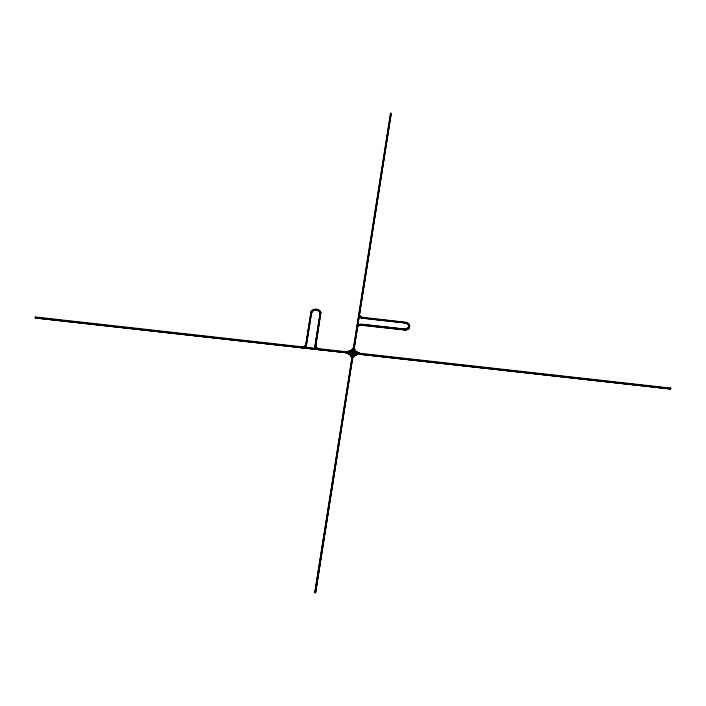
<?xml version="1.0" encoding="UTF-8"?>
<svg xmlns="http://www.w3.org/2000/svg" width="706" height="706" viewBox="0 0 706 706"><rect width="100%" height="100%" fill="white"/><g stroke="black" fill="none" stroke-linecap="round" stroke-linejoin="round"><path stroke-width="1.06" d="M35.326 317.515L352.621 352.991L352.594 353.459L35.3 317.982L35.406 316.976L670.691 388.079M303.465 347.696L301.736 347.776L301.797 346.77L302.318 346.805A3.627 2.745 2.9 0 0 305.786 344.872L311.222 311.381A5.013 3.786 2.9 0 1 316.473 309.14A5.013 3.786 2.9 0 1 320.833 312.458L315.706 346.019L320.789 312.493M317.418 348.94L318.874 349.355L316.976 349.135L318.794 349.682L318.944 348.693L318.441 348.605A3.583 2.709 2.9 0 1 315.741 345.958A3.627 2.745 2.9 0 0 318.432 348.667L318.821 349.214A4.298 3.248 2.9 0 1 316.756 348.543M352.206 357.598L314.797 592.731L314.823 592.263L315.511 592.811L352.382 357.624L351.614 359.628M346.364 352.762L346.717 351.95L349.029 353.132A8.048 6.08 2.9 0 1 351.623 355.612L352.594 358.013L353.962 356.451M348.993 351.138L346.478 351.756L346.672 352.682L35.335 317.753M351.879 357.624L351.862 358.092L351.032 355.789A7.439 5.622 2.9 0 0 348.685 353.468A7.404 5.595 2.9 0 1 351.032 355.789M352.056 357.739L354.941 354.58L358.957 353.318M352.329 359.707L352.109 357.315L352.576 357.554L353.953 355.992A7.439 5.622 2.9 0 1 356.98 354.262M353.035 353.512L356.053 353.785M352.656 353.026L355.939 353.838M353.503 348.499L353.485 347.714L352.029 349.461A7.439 5.622 2.9 0 1 349.011 351.191L346.496 351.809M353.335 353.344L352.903 356.08M352.17 349.964A7.642 5.78 2.9 0 1 349.064 351.747A7.642 5.78 2.9 0 0 352.17 349.991L353.671 348.261L351.976 349.876A7.439 5.622 2.9 0 1 348.985 351.606L347.299 352.012M353.477 355.683L353.45 356.151C356.486 353.194 361.093 353.627 364.887 354.5M353.997 348.455L353.521 347.758M357.333 352.568A7.439 5.622 2.9 0 1 354.95 350.229L354.13 347.881L353.565 348.049L355.074 351.058L357.112 352.815A7.801 5.895 2.9 0 1 354.615 350.326M354.13 355.559L354.156 355.092M354.915 355.047L354.941 354.58M357.227 326.693L356.962 327.496L356.724 326.984A4.298 3.248 2.9 0 1 357.545 325.44L357.916 325.131A4.298 3.248 2.9 0 1 361.498 324.248L404.132 329.014A4.298 3.248 2.9 0 0 408.906 326.278A4.342 3.283 2.9 0 0 405.156 322.58A4.298 3.248 2.9 0 1 408.906 326.278A4.342 3.283 2.9 0 1 404.123 329.075L361.49 324.31M356.962 327.469L357.254 326.251M357.139 327.522L357.607 326.401A3.848 2.912 2.9 0 1 360.916 325.016L361.428 325.051M355.78 354.615L355.806 354.147M359.142 315.026L359.442 314.638A3.627 2.745 2.9 0 0 362.116 317.268L406.497 322.324A4.968 3.751 2.9 0 1 409.568 326.384A4.968 3.751 2.9 0 1 405.35 329.561L360.942 324.751A3.627 2.745 2.9 0 0 357.465 326.737L357.395 327.566L356.724 326.984M358.701 315.017L358.754 314.126L359.442 314.638A3.583 2.709 2.9 0 0 362.134 317.206M354.447 349.973A8.004 6.054 2.9 0 0 357.015 352.497L356.989 352.903A8.004 6.054 2.9 0 1 354.43 350.388L353.741 349.02M358.092 353.468L357.015 352.497A8.048 6.08 2.9 0 1 354.412 349.955M359.222 353.635L359.204 354.103L670.621 388.821M352.762 356.927L315.511 592.811L391.203 113.269L390.533 113.225L391.177 113.737L359.222 316.041L358.966 314.991M390.912 113.71L354.103 348.349M670.594 389.024L670.7 388.018L670.594 389.024L358.004 354.068M301.736 347.776L302.3 347.608M315.723 346.425A3.583 2.709 2.9 0 0 316.8 348.358A3.627 2.745 2.9 0 1 315.679 346.39L315.767 345.587M353.644 346.761L353.662 348.393M359.46 314.17L359.407 315.026A3.583 2.709 2.9 0 0 361.666 317.559M35.3 317.982L35.406 316.976M305.813 344.943L310.958 312.343M311.152 312.784L305.98 345.358A3.848 2.912 2.9 0 1 304.215 347.105M306.51 345.04L311.611 312.414A4.298 3.248 2.9 0 1 316.385 309.678A4.342 3.283 2.9 0 1 320.18 313.402L315.035 345.993A4.298 3.248 2.9 0 0 315.926 348.402M315.308 346.011L320.374 312.935A4.563 3.451 2.9 0 0 316.394 309.916A4.563 3.451 2.9 0 0 311.62 311.955L306.245 345.005A4.033 3.053 2.9 0 1 304.745 346.981M314.797 592.731L390.489 113.189M352.382 356.477L352.885 353.291L347.167 352.647L347.82 352.903M352.938 352.956L353.591 348.852M353.653 348.429L390.736 113.657M352.426 357.342L353.071 353.309L356.345 353.644M353.124 352.974L353.759 348.923M353.388 353.009L354.006 349.055M354.05 348.782L357.686 325.766L357.218 326.26M359.16 316.438L357.518 324.531M305.857 344.916L305.716 345.305A3.583 2.709 2.9 0 1 304.074 346.928A3.627 2.745 2.9 0 0 305.76 345.287M318.794 349.682L318.406 349.082A3.627 2.745 2.9 0 1 317.532 348.79M356.698 327.452L357.015 326.622M357.395 327.566L357.492 327.187A3.583 2.709 2.9 0 1 360.916 325.219L405.332 330.037A5.013 3.786 2.9 0 0 409.586 326.825A5.013 3.786 2.9 0 0 406.471 322.792A4.968 3.751 2.9 0 1 409.551 326.79A4.968 3.751 2.9 0 1 405.323 329.976L404.07 329.958M354.359 346.84L353.971 348.411M310.887 312.776L311.267 311.425M311.152 312.811L311.452 311.902M357.227 326.719L357.739 326.004A4.033 3.053 2.9 0 1 358.083 325.713M353.282 349.329L352.462 350.132A8.004 6.054 2.9 0 1 349.205 352.003L347.334 352.329M353.988 348.005L352.479 349.726A8.004 6.054 2.9 0 1 349.232 351.588L346.681 352.215M352.391 357.916L353.988 355.983M352.559 357.968L353.935 356.406A7.439 5.622 2.9 0 1 356.962 354.668L359.116 354.138M359.336 353.927L355.992 354.88L353.768 356.336A7.642 5.78 2.9 0 1 356.883 354.527M303.924 347.52L304.418 347.343A4.254 3.212 2.9 0 0 306.466 345.005M303.942 347.581L304.436 347.405M349.126 351.888L352.303 350.07A7.801 5.895 2.9 0 1 349.126 351.862L347.237 352.32M359.275 324.91L359.742 324.795M346.831 352.585L344.422 352.55M400.831 322.21L406.312 323.101A4.563 3.451 2.9 0 1 409.145 326.746A4.563 3.451 2.9 0 1 405.27 329.702L400.814 329.287M405.297 329.808A4.748 3.583 2.9 0 0 409.321 326.763A4.748 3.583 2.9 0 0 406.374 322.977A4.748 3.583 2.9 0 1 409.321 326.763A4.748 3.583 2.9 0 1 405.288 329.834L361.437 325.025M301.797 346.831L302.318 346.867A3.583 2.709 2.9 0 0 305.742 344.837M360.387 353.847L361.56 353.918M359.328 316.182A4.298 3.248 2.9 0 0 362.513 317.815L405.253 322.527M362.557 317.929L366.926 318.441M369.114 318.662L373.492 319.174M375.68 319.394L378.954 319.792M381.143 320.003L385.52 320.524M387.709 320.736L392.077 321.256M394.266 321.468L398.643 321.989M362.531 318.062L405.173 322.854M362.54 325.007L366.917 325.528M369.106 325.74L373.474 326.26M375.663 326.472L378.945 326.869M381.134 327.09L385.502 327.61M387.691 327.822L392.068 328.343M394.257 328.555L398.625 329.075M353.327 353.071L670.621 388.547M38.627 317.982L42.995 318.503M45.184 318.715L55.006 319.844M57.195 320.065L61.554 320.577M63.743 320.798L68.111 321.309M70.291 321.53L80.122 322.651M82.302 322.871L86.67 323.383M88.859 323.604L93.218 324.116M95.407 324.336L98.681 324.734M100.861 324.945L105.229 325.466M107.418 325.678L111.786 326.198M113.966 326.41L118.334 326.931M120.514 327.143L124.883 327.663M127.071 327.875L131.44 328.396M133.619 328.608L136.893 329.005M139.082 329.217L143.442 329.737M145.63 329.949L149.999 330.47M152.178 330.682L156.547 331.202M158.735 331.414L163.095 331.935M165.283 332.147L168.558 332.544M170.746 332.755L175.106 333.276M177.294 333.488L193.673 335.35M195.853 335.571L200.222 336.082M202.41 336.303L206.77 336.815M208.958 337.036L213.327 337.547M215.506 337.768L218.781 338.156M220.969 338.377L225.338 338.889M227.517 339.109L231.886 339.621M234.074 339.842L238.434 340.354M240.622 340.574L244.991 341.086M247.171 341.307L250.445 341.704M252.633 341.916L257.002 342.436M259.181 342.648L263.55 343.169M265.738 343.381L270.098 343.901M272.287 344.113L276.655 344.634M278.835 344.846L283.203 345.366M285.392 345.578L288.666 345.975M290.846 346.187L295.214 346.708M297.394 346.92L300.668 347.317M303.571 347.608L307.763 348.111M309.802 348.305L313.958 348.773M322.077 349.708L326.349 350.158M328.466 350.423L332.755 350.873M334.865 351.138L339.162 351.588M341.263 351.853L345.561 352.303M347.184 352.515L351.562 352.974M354.403 353.327L356.556 353.538M366.785 354.677L371.462 355.233M373.35 355.409L377.719 355.903M379.14 356.089L383.517 356.583M385.37 356.759L390.091 357.315M391.927 357.492L396.666 358.048M398.484 358.224L403.241 358.789M405.041 358.957L421.438 360.792M422.973 360.995L433.934 362.213M435.646 362.381L440.509 362.955M442.203 363.113L453.137 364.331M454.752 364.543L459.694 365.064M461.327 365.284L465.713 365.77M467.346 365.92L472.288 366.502M473.902 366.661L484.837 367.879M486.531 368.1L491.394 368.611M493.106 368.832L497.492 369.326M499.045 369.467L504.066 370.059M505.602 370.2L509.97 370.694M511.735 370.915L528.556 372.768M530.374 372.997L535.113 373.5M536.948 373.739L547.9 374.957M549.321 375.089L553.689 375.574M555.578 375.821L560.255 376.316M562.152 376.554L566.812 377.048M568.727 377.286L573.369 377.781M575.302 378.028L579.688 378.513M581.02 378.637L585.389 379.122M587.357 379.369L591.946 379.854M593.931 380.11L598.511 380.587M600.506 380.843L605.068 381.319M607.081 381.575L611.467 382.07M612.72 382.175L617.088 382.67M619.136 382.926L623.645 383.402M625.71 383.658L635.674 384.744M637.765 385.008L642.231 385.476M644.34 385.741L648.788 386.208M650.914 386.482L660.807 387.559M662.969 387.823L667.364 388.291M35.309 317.921L352.594 353.397M670.594 388.953L358.33 354.041L356.812 354.438A7.801 5.895 2.9 0 0 353.644 356.265M361.472 354.456L359.213 353.971M344.502 352.012L345.658 352.197M318.847 349.488L317.329 349.055M317.806 349.232L318.353 349.267M360.422 317.621L360.89 317.859M357.377 352.109L359.575 353.238M359.548 353.291L357.351 352.162A7.439 5.622 2.9 0 1 354.968 349.823L354.13 347.881M356.989 352.488L359.054 353.988M346.39 352.294L349.002 353.547A8.004 6.054 2.9 0 1 351.562 356.062L352.056 357.121M346.717 352.576L348.879 353.688A7.801 5.895 2.9 0 1 351.376 356.151M348.64 353.927L346.39 352.709L348.782 353.785A7.642 5.78 2.9 0 1 351.235 356.159M311.567 312.44A4.342 3.283 2.9 0 1 316.385 309.678A4.298 3.248 2.9 0 1 320.145 313.367L315.061 345.525A4.298 3.248 2.9 0 0 316.332 348.261L316.782 348.552A4.245 3.212 2.9 0 0 318.821 349.214M358.754 314.126A4.298 3.248 2.9 0 0 359.072 315.794L359.363 316.191A4.254 3.212 2.9 0 0 362.513 317.815M359.133 316.297L359.301 316.65A4.254 3.212 2.9 0 0 362.496 318.221L405.129 322.995A4.342 3.283 2.9 0 1 408.924 326.719A4.342 3.283 2.9 0 1 404.106 329.49A4.298 3.248 2.9 0 0 408.88 326.746A4.298 3.248 2.9 0 0 405.12 323.057M358.904 315.82L359.045 316.262M354.024 348.676L354.765 350.317A7.642 5.78 2.9 0 0 357.21 352.718M351.385 356.115L352.003 357.457M351.006 356.256L351.862 358.092L351.05 356.221A7.439 5.622 2.9 0 0 348.667 353.874M358.789 315.405L358.86 315.864M353.768 348.861L353.918 349.399M359.142 314.991L359.292 315.776A3.848 2.912 2.9 0 0 359.46 316.138M358.745 314.991L358.745 315.441M359.107 315.811A4.254 3.212 2.9 0 1 358.798 314.161M353.335 356.406A8.949 6.769 2.9 0 1 356.971 354.324M351.976 349.876A7.404 5.595 2.9 0 1 348.967 351.606M352.515 349.708A8.048 6.08 2.9 0 1 349.249 351.588M349.029 353.132A8.004 6.054 2.9 0 1 351.588 355.647M353.503 355.727A8.004 6.054 2.9 0 1 356.759 353.865M353.485 356.142A8.004 6.054 2.9 0 1 356.733 354.271M306.492 344.59A4.254 3.212 2.9 0 1 304.436 346.937L303.942 347.114A4.254 3.212 2.9 0 1 301.762 347.308M316.359 348.27A4.245 3.212 2.9 0 1 315.105 345.561M318.415 349.073A3.583 2.709 2.9 0 1 317.153 348.596M311.593 312.882A4.298 3.248 2.9 0 1 316.359 310.146A4.298 3.248 2.9 0 1 320.118 313.835A4.342 3.283 2.9 0 0 316.367 310.084A4.342 3.283 2.9 0 0 311.549 312.846M316.491 348.561A4.033 3.053 2.9 0 1 315.308 345.984M316.615 348.464A3.848 2.912 2.9 0 1 315.458 346.39L320.55 312.926A4.748 3.583 2.9 0 0 318.697 310.552M311.452 311.937A4.748 3.583 2.9 0 1 317.612 310.066M311.205 311.858A5.013 3.786 2.9 0 1 316.447 309.607M318.856 310.393A5.013 3.786 2.9 0 1 320.815 312.926M362.522 318.088A4.033 3.053 2.9 0 1 359.53 316.553M362.046 317.876A3.848 2.912 2.9 0 1 359.681 316.482M361.649 317.559A3.627 2.745 2.9 0 1 359.372 315M406.312 323.101A4.563 3.451 2.9 0 1 409.145 326.772A4.563 3.451 2.9 0 1 405.27 329.667M358.471 325.457A4.033 3.053 2.9 0 1 359.875 324.945M357.518 326.719A3.583 2.709 2.9 0 1 360.942 324.751M358.304 325.325A4.298 3.248 2.9 0 1 359.804 324.778M357.448 327.152A3.627 2.745 2.9 0 1 360.916 325.157"/></g></svg>
